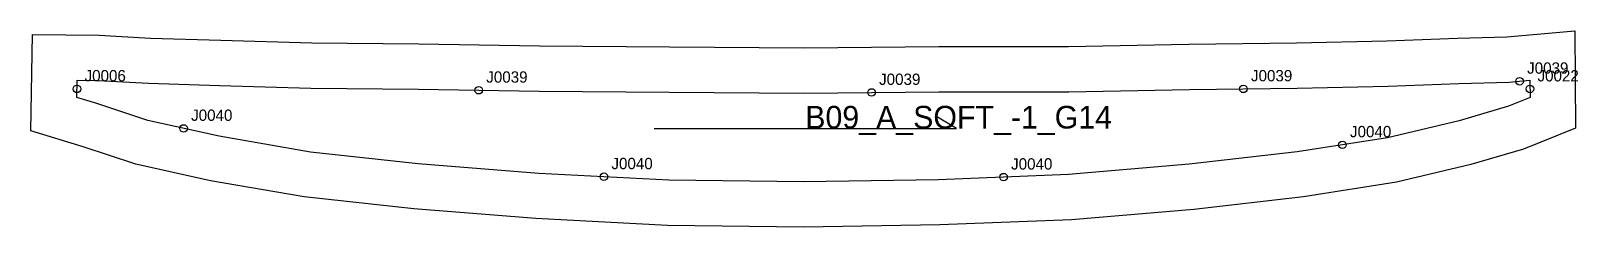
# Model space of a CAD drawing. Header units: millimetres. Extents: x -12 to 397, y -39 to 13.
import ezdxf

# ---------------------------------------------------------------- set-up
doc = ezdxf.new("R2010")
doc.units = ezdxf.units.MM
for name, color, linetype in [('CUT', 1, 'Continuous'), ('GRAIN', 3, 'Continuous'), ('LABEL', 7, 'Continuous'), ('NOTCH', 2, 'Continuous'), ('SEW', 5, 'Continuous')]:
    doc.layers.add(name, color=color, linetype=linetype)

msp = doc.modelspace()

# ---------------------------------------------------------------- linework, layer by layer
at = {"layer": 'CUT'}
msp.add_lwpolyline([(-11.8, 12.12), (5.84, 11.94), (19.39, 11.21), (38, 10.67), (62.11, 9.95), (90.45, 9.64), (122.37, 9.12), (156.76, 8.87), (192.36, 8.63), (227.98, 8.93), (262.31, 8.99), (294.19, 9.55), (322.66, 9.9), (346.55, 10.46), (365.23, 11.18), (378.29, 11.5), (396.32, 13.1), (396.53, -12.67), (382.73, -18.2), (368.77, -22.32), (349.09, -27.01), (324.48, -30.85), (295.49, -34.2), (263.1, -36.94), (228.26, -38.33), (192.29, -38.89), (156.23, -38.43), (121.35, -36.65), (89.08, -34.05), (60.03, -30.91), (35.28, -26.6), (15.53, -22.26), (1.55, -17.59), (-12.23, -13.39), (-11.8, 12.12)], close=True, dxfattribs=at)
at = {"layer": 'GRAIN'}
for p, q in [((232.67, -12.77), (227.67, -9.77)), ((152.67, -12.77), (232.67, -12.77))]:
    msp.add_line(p, q, dxfattribs=at)
at = {"layer": 'NOTCH'}
for centre in [(381.69, -0.24), (-0.04, -2.27), (106.26, -2.62), (210.21, -3.22), (308.62, -2.27), (384.44, -2.29), (28.16, -12.75), (334.82, -17.09), (139.38, -25.55), (245.14, -25.65)]:
    msp.add_circle(centre, 1, dxfattribs=at)
at = {"layer": 'SEW'}
msp.add_lwpolyline([(0, 0), (5.46, -0.06), (18.89, -0.78), (37.65, -1.33), (61.86, -2.05), (90.29, -2.36), (122.23, -2.88), (156.68, -3.13), (192.37, -3.37), (228.04, -3.07), (262.43, -3.01), (294.37, -2.45), (322.88, -2.1), (346.92, -1.54), (365.62, -0.81), (378.96, -0.48), (384.42, 0), (384.46, -4.58), (378.79, -6.85), (365.68, -10.72), (346.77, -15.22), (322.86, -18.95), (294.29, -22.26), (262.35, -24.96), (227.93, -26.33), (192.27, -26.89), (156.61, -26.43), (122.14, -24.68), (90.2, -22.1), (61.71, -19.02), (37.6, -14.82), (18.72, -10.68), (5.2, -6.16), (-0.08, -4.55)], close=True, dxfattribs=at)

# ---------------------------------------------------------------- texts
at = {"layer": 'LABEL'}
for s, height, p in [('J0039', 3, (383.69, 1.76)), ('J0006', 3, (1.96, -0.27)), ('J0039', 3, (108.26, -0.62)), ('J0039', 3, (212.21, -1.22)), ('J0039', 3, (310.62, -0.27)), ('J0022', 3, (386.44, -0.29)), ('J0040', 3, (30.16, -10.75)), ('B09_A_SOFT_-1_G14', 6, (192.67, -12.77)), ('J0040', 3, (336.82, -15.09)), ('J0040', 3, (141.38, -23.55)), ('J0040', 3, (247.14, -23.65))]:
    msp.add_text(s, height=height, dxfattribs=at).set_placement(p)

doc.saveas('drawing.dxf')
